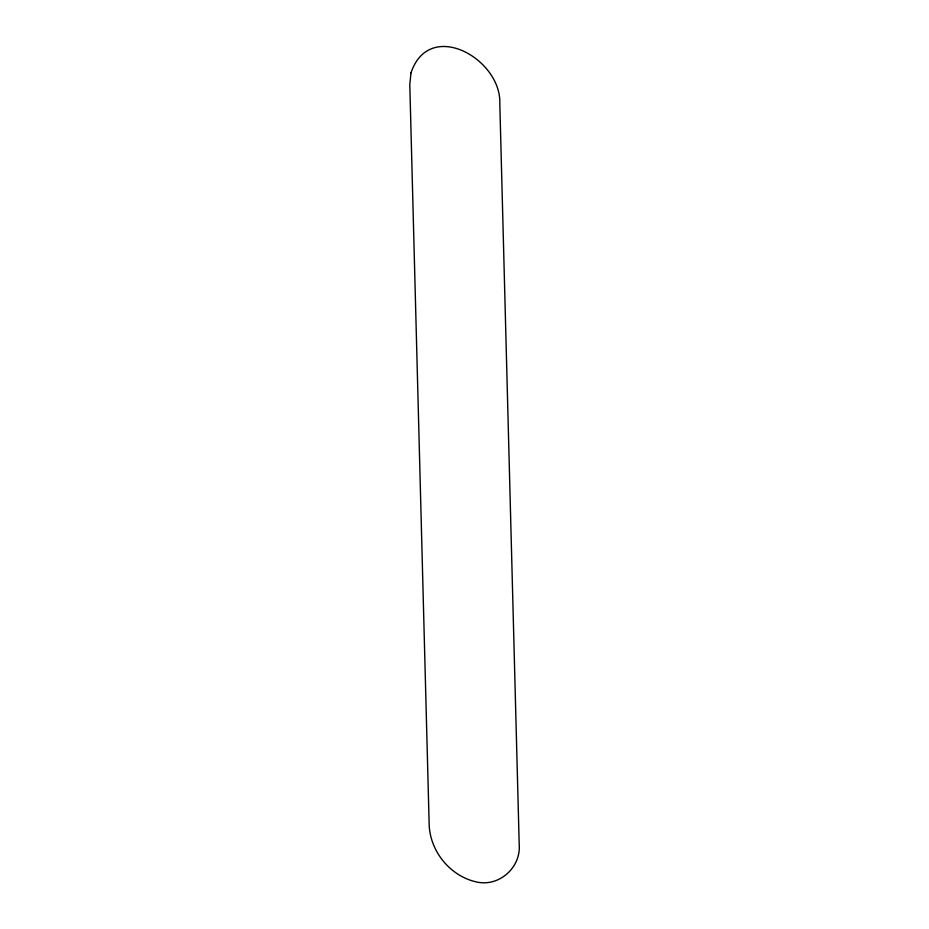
<?xml version="1.0" encoding="UTF-8"?>
<svg xmlns="http://www.w3.org/2000/svg" width="929" height="929" viewBox="0 0 929 929"><rect width="100%" height="100%" fill="white"/><g stroke="black" fill="none" stroke-linecap="round" stroke-linejoin="round"><path stroke-width="1.39" d="M411.013 72.799L409.794 84.551L429.198 825.602C430.568 851.626 449.984 875.606 475.427 881.702C498.374 887.81 521.181 867.872 519.206 844.449L499.802 103.398C501.439 59.084 429.465 17.953 411.013 72.799"/></g></svg>
